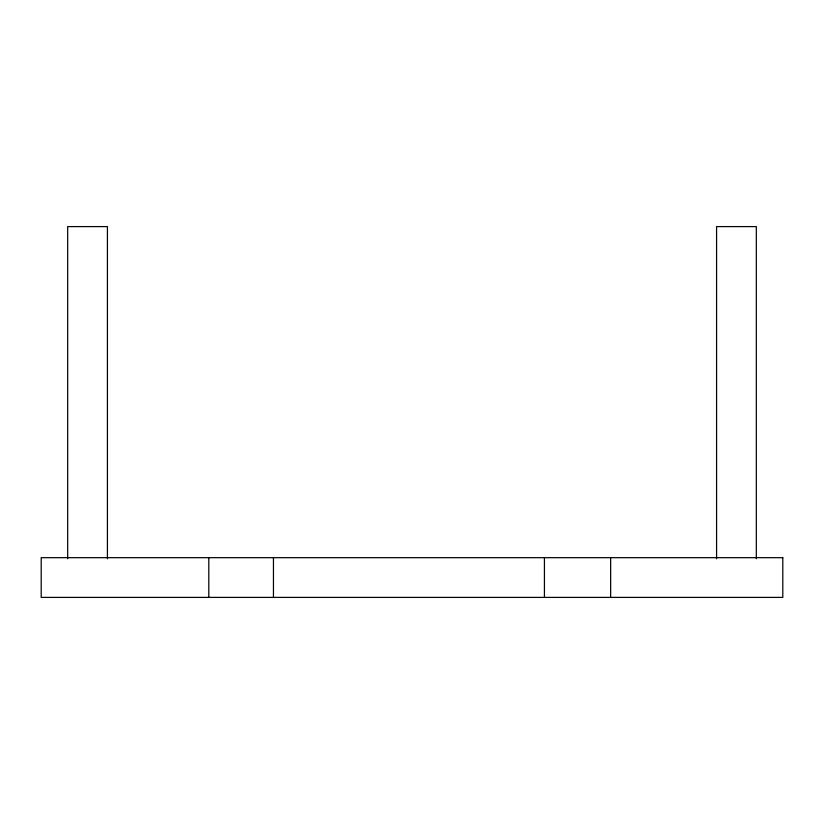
<?xml version="1.0" encoding="UTF-8"?>
<svg xmlns="http://www.w3.org/2000/svg" width="824" height="824" viewBox="0 0 824 824"><rect width="100%" height="100%" fill="white"/><g stroke="black" fill="none" stroke-linecap="round" stroke-linejoin="round"><path stroke-width="1.24" d="M756.319 558.775L756.319 226.6L716.581 226.6L716.581 558.775M610.646 557.673L610.646 597.4M544.427 557.673L544.427 597.4M273.455 557.673L273.455 597.4M208.802 557.673L208.802 597.4M107.419 558.775L107.419 226.6L67.681 226.6L67.681 558.775M782.8 557.673L41.2 557.673L41.2 597.4L782.8 597.4L782.8 557.673"/></g></svg>
